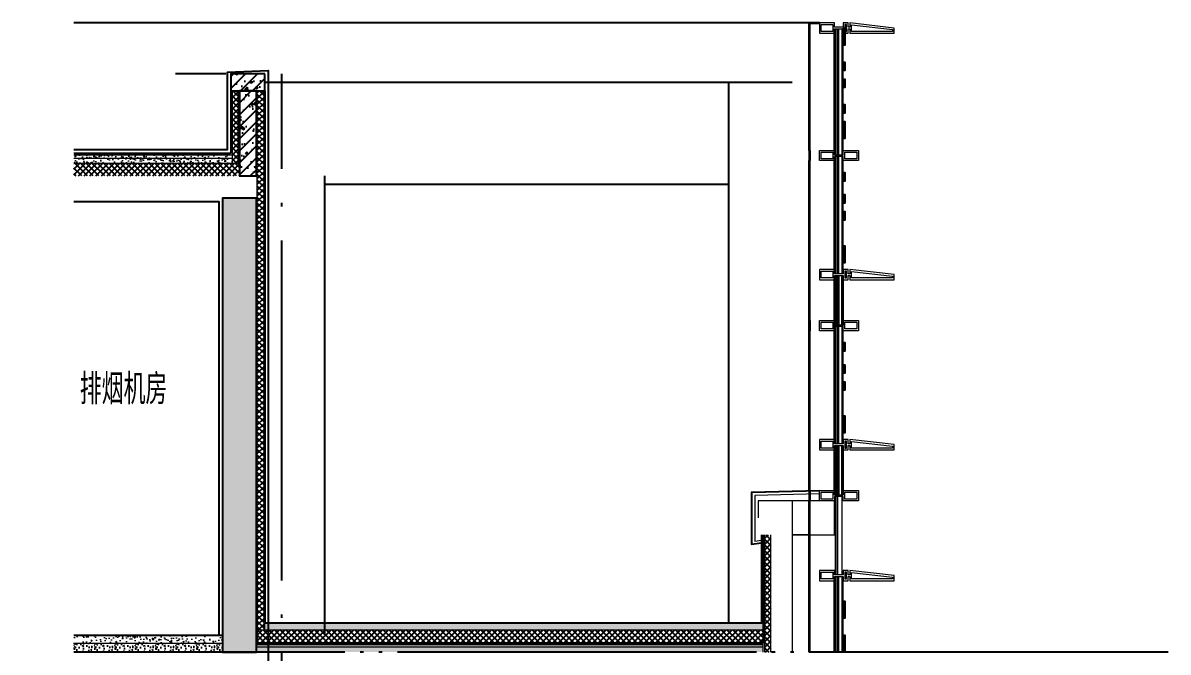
# Model space of a CAD drawing. Extents: x 1147314 to 1218578, y -272074 to -241968.
# Drawn here: x 1195373 to 1202107, y -245668 to -241968 of the extents above; entities that cross this region are included whole.
import ezdxf

# ---------------------------------------------------------------- set-up
doc = ezdxf.new("R2010")
doc.units = 0
doc.header["$LTSCALE"] = 1000
doc.header["$MEASUREMENT"] = 0
doc.linetypes.add('230303生产综合楼-平面图_t8$0$DOTE', pattern=[2.42, 2, -0.2, 0.02, -0.2])
doc.linetypes.add('DASH', pattern=[0.35, 0.25, -0.1])
for name, color, linetype in [('A-DOOR-FIRE', 4, 'Continuous'), ('A-SECT-SURF', 6, 'Continuous'), ('A-看线', 115, 'Continuous'), ('DOTE', 1, 'Continuous'), ('LY_MC_section A', 140, 'Continuous'), ('PUB_HATCH', 8, 'Continuous'), ('PUB_TEXT', 7, 'Continuous'), ('SURFACE', 6, 'Continuous'), ('WALL', 255, 'Continuous'), ('墙身保温', 21, 'Continuous'), ('墙身抹灰', 6, 'Continuous')]:
    doc.layers.add(name, color=color, linetype=linetype)
for name, color, linetype, lineweight in [('A-WALL-INSL', 241, 'Continuous', 0), ('WALL-CURT-GLAZ', 120, 'Continuous', 0), ('WALL-CURT-METL', 211, 'Continuous', 0), ('墙身分层线', 253, 'Continuous', 18)]:
    doc.layers.add(name, color=color, linetype=linetype, lineweight=lineweight)
doc.styles.add('_TCH_DIM', font='SIMPLEX', dxfattribs={"bigfont": 'GBCBIG'})

# ---------------------------------------------------------------- blocks, each defined once
blk = doc.blocks.new('A$C42b86bd6')
at = {"layer": 'A-看线'}
for points in [[(286, 0), (286, -60)], [(290, 0), (290, -60)]]:
    blk.add_lwpolyline(points, dxfattribs=at)
at = {"layer": 'WALL-CURT-METL'}
for points in [[(230, -60), (230, 0), (140, 0), (140, -25), (90, -25), (90, 0), (0, 0), (0, -60), (90, -60), (90, -35), (140, -35), (140, -60)], [(80, -25), (80, -10), (10, -10), (10, -50), (80, -50)], [(220, -50), (220, -10), (150, -10), (150, -35), (150, -50)]]:
    blk.add_lwpolyline(points, close=True, dxfattribs=at)
blk = doc.blocks.new('A$C37e4a2ef')
at = {"layer": 'A-看线'}
for points in [[(196, -60), (196, 0)], [(200, -60), (200, 0)]]:
    blk.add_lwpolyline(points, dxfattribs=at)
at = {"layer": 'WALL-CURT-METL'}
for points in [[(140, -60), (50, -60), (50, -35), (0, -35), (0, -60), (-30, -60), (-30, -35), (-40, -35), (-40, -60), (-300, -60), (-300, -30), (-40, 0), (-40, -25), (-30, -25), (-30, 0), (0, 0), (0, -25), (50, -25), (50, 0), (140, 0)], [(-50, -50), (-50, -11.2), (-290, -38.9), (-290, -50)], [(-20, -10), (-10, -10), (-10, -50), (-20, -50)], [(130, -25), (130, -10), (60, -10), (60, -50), (130, -50)]]:
    blk.add_lwpolyline(points, close=True, dxfattribs=at)
blk = doc.blocks.new('A$C827e71c0')
at = {"layer": 'A-DOOR-FIRE'}
blk.add_blockref('A$C42b86bd6', (-90, 0), dxfattribs=at)
blk = doc.blocks.new('A$C071d96ed')
at = {"layer": 'A-看线'}
for points in [[(44, -690), (44, 0)], [(50, -690), (50, 0)], [(196, -665), (196, -25)], [(200, -665), (200, -25)]]:
    blk.add_lwpolyline(points, dxfattribs=at)
at = {"layer": 'WALL-CURT-GLAZ'}
for p, q in [((0, -690), (0, 0)), ((6, -690), (6, 0)), ((25, -690), (25, 0)), ((31, -690), (31, 0))]:
    blk.add_line(p, q, dxfattribs=at)
blk = doc.blocks.new('A$C38d1714a')
at = {"layer": 'A-WALL-INSL'}
blk.add_lwpolyline([(0, 0), (250, 0), (250, -200), (0, -200)], close=True, dxfattribs=at)

msp = doc.modelspace()

# ---------------------------------------------------------------- hatches: boundary and pattern name
at = {"layer": 'PUB_HATCH'}
h = msp.add_hatch(dxfattribs=at)
h.set_pattern_fill('钢筋混凝土', color=256, scale=20, style=0)
h.set_pattern_definition([(45, (-1149470.187, 185700.737), (-35.3553391, 35.3553391), []), (50, (-1149470.19, 185700.74), (143.4520365, -12.550427), [15, -165]), (355, (-1149470.19, 185700.74), (-27.750267, 150.438427), [12, -132]), (100.4514, (-1149458.23, 185699.69), (115.701876, 137.8879084), [12.748038, -140.228422]), (46.1842, (-1149470.19, 185740.74), (213.44821, -33.103803), [22.5, -247.5]), (96.6356, (-1149452.4, 185737.98), (186.932541, 194.823574), [19.122058, -210.3426]), (351.1842, (-1149470.19, 185740.74), (186.93239, 194.82372), [18, -198]), (21, (-1149450.19, 185730.74), (119.3814104, -80.523778), [15, -165]), (326, (-1149450.19, 185730.74), (48.663066, 145.030009), [12, -132]), (71.4514, (-1149440.24, 185724.03), (168.044526, 64.506099), [12.748038, -140.228422]), (37.5, (-1149470.187, 185700.737), (2.4319711, 66.5787708), [0, -130.4, 0, -134, 0, -132.5]), (7.5, (-1149470.19, 185700.74), (52.6139075, 78.8823424), [0, -76.4, 0, -127.4, 0, -50.5]), (327.5, (-1149514.787, 185700.737), (106.7644872, -4.5109743), [0, -50, 0, -156, 0, -207]), (317.5, (-1149534.79, 185700.74), (116.637234, 20.0209965), [0, -65, 0, -103.6, 0, -147])])
h.paths.add_polyline_path([(1196796.2, -242267.7), (1196596.2, -242267.7), (1196596.2, -242367.5), (1196796.2, -242367.5)])
h = msp.add_hatch(dxfattribs=at)
h.set_pattern_fill('钢筋混凝土', color=256, scale=20, style=0)
h.set_pattern_definition([(45, (-144725.293, -51225.396), (-35.355339, 35.355339), []), (50, (-144725.29, -51225.4), (143.452037, -12.550427), [15, -165]), (355, (-144725.3, -51225.4), (-27.750267, 150.438427), [12, -132]), (100.4514, (-144713.34, -51226.44), (115.701876, 137.887908), [12.748038, -140.228422]), (46.1842, (-144725.3, -51185.4), (213.44821, -33.103803), [22.5, -247.5]), (96.6356, (-144707.5, -51188.15), (186.93254, 194.823574), [19.122058, -210.3426]), (351.1842, (-144725.3, -51185.4), (186.93239, 194.82372), [18, -198]), (21, (-144705.29, -51195.4), (119.38141, -80.523778), [15, -165]), (326, (-144705.3, -51195.4), (48.663066, 145.030009), [12, -132]), (71.4514, (-144695.34, -51202.1), (168.044526, 64.5061), [12.748038, -140.228422]), (37.5, (-144725.293, -51225.396), (2.431971, 66.5787708), [0, -130.4, 0, -134, 0, -132.5]), (7.5, (-144725.29, -51225.396), (52.6139075, 78.8823424), [0, -76.4, 0, -127.4, 0, -50.5]), (327.5, (-144769.893, -51225.396), (106.7644872, -4.5109743), [0, -50, 0, -156, 0, -207]), (317.5, (-144789.89, -51225.4), (116.637234, 20.0209965), [0, -65, 0, -103.6, 0, -147])])
h.paths.add_polyline_path([(1196746.2, -242867.7), (1196746.2, -242367.5), (1196646.2, -242367.5), (1196646.2, -242867.7)])
h = msp.add_hatch(dxfattribs=at)
h.set_pattern_fill('加气混凝土', color=256, scale=20, style=0)
h.set_pattern_definition([(0, (-1054637.84, 127267.34), (120, 240), [0, -240]), (0, (-1054778.24, 127234.94), (120, 240), [0, -240]), (0, (-1054700.24, 127232.54), (120, 240), [0, -240]), (0, (-1054615.04, 127303.34), (120, 240), [0, -240]), (0, (-1054714.64, 127220.54), (120, 240), [0, -240]), (0, (-1054591.04, 127454.54), (120, 240), [0, -240]), (0, (-1054664.24, 127435.34), (120, 240), [0, -240]), (0, (-1054625.84, 127405.34), (120, 240), [0, -240]), (0, (-1054821.44, 127400.54), (120, 240), [0, -240]), (0, (-1054703.84, 127389.74), (120, 240), [0, -240]), (0, (-1054749.44, 127328.54), (120, 240), [0, -240]), (0, (-1054747.04, 127238.54), (120, 240), [0, -240]), (0, (-1054657.04, 127228.94), (120, 240), [0, -240]), (0, (-1054591.04, 127334.54), (120, 240), [0, -240]), (0, (-1054815.44, 127297.34), (120, 240), [0, -240]), (0, (-1054795.04, 127338.14), (120, 240), [0, -240]), (0, (-1054701.44, 127321.34), (120, 240), [0, -240]), (0, (-1054735.04, 127286.54), (120, 240), [0, -240]), (0, (-1054754.24, 127365.74), (120, 240), [0, -240]), (0, (-1054724.24, 127455.74), (120, 240), [0, -240]), (0, (-1054805.84, 127246.94), (120, 240), [0, -240]), (0, (-1054673.84, 127406.54), (120, 240), [0, -240]), (0, (-1054785.44, 127410.14), (120, 240), [0, -240]), (0, (-1054804.64, 127441.34), (120, 240), [0, -240]), (130.601294, (-1054605.787, 127379.393), (-599.99999337, 720.00000315), [10.536622, -4414.8444]), (18.4349488, (-1054622.93, 127383.964), (599.9999978, 239.9999982), [10.842096, -1507.05116]), (90, (-1054622.93, 127373.68), (120, 240), [10.285714, -469.71426]), (161.565051, (-1054612.644, 127370.25), (-600.000003, 239.9999821), [10.842096, -1507.05116]), (53.1301023, (-1054612.644, 127370.25), (120.0000002, 239.9999999), [11.428572, -1188.5714]), (135, (-1054603.5, 127247.964), (-120.0000145, 239.9999838), [9.697464, -669.12504]), (45, (-1054617.215, 127247.964), (119.9999992, 239.999999), [9.697464, -669.12504]), (135, (-1054610.36, 127241.11), (-120.0000145, 239.9999838), [9.697464, -669.12504]), (45, (-1054610.36, 127241.11), (119.9999992, 239.999999), [9.697464, -669.12504]), (116.565051, (-1054718.93, 127409.1), (-2e-05, 479.999987), [12.77753, -255.5506]), (180, (-1054724.64, 127420.54), (-120, 240), [13.714286, -226.2857]), (63.434949, (-1054744.07, 127409.1), (1e-06, 479.999998), [12.77753, -255.5506]), (116.565051, (-1054738.36, 127397.68), (-2e-05, 479.999987), [12.77753, -255.5506]), (0, (-1054738.36, 127397.68), (120, 240), [13.714286, -226.2857]), (63.434949, (-1054724.64, 127397.68), (1e-06, 479.999998), [12.77753, -255.5506]), (107.102728, (-1054628.644, 127327.9645), (-359.999986237, 1200.000001936), [15.544538, -6513.161]), (143.972626, (-1054633.215, 127342.822), (-2279.9999711, 1679.9999981), [15.544538, -3248.808]), (180, (-1054645.79, 127351.96), (-120, 240), [14.857142, -225.14284]), (36.0273733, (-1054673.215, 127342.822), (2279.99998315, 1679.99998189), [15.544538, -3248.808]), (71.5650511, (-1054677.787, 127329.107), (360.00000185, 1199.99999793), [14.456126, -1503.43712]), (107.102728, (-1054673.2155, 127314.25), (-359.999986237, 1200.000001936), [15.544538, -6513.161]), (143.972626, (-1054660.644, 127305.107), (-2279.9999711, 1679.9999981), [15.544538, -3248.808]), (0, (-1054660.64, 127305.1), (120, 240), [14.857142, -225.14284]), (36.0273733, (-1054645.787, 127305.107), (2279.99998315, 1679.99998189), [15.544538, -3248.808]), (71.5650511, (-1054633.215, 127314.25), (360.00000185, 1199.99999793), [14.456126, -1503.43712]), (150.255118, (-1054626.358, 127439.964), (-360.00000085, 239.99999703), [9.214008, -1925.72784]), (90, (-1054634.36, 127435.39), (120, 240), [9.142858, -470.8571]), (29.7448813, (-1054634.358, 127435.393), (360.0000002, 239.99999888), [9.214008, -1925.72784]), (116.565051, (-1054682.36, 127269.68), (-2e-05, 479.999987), [12.77753, -255.5506]), (168.690067, (-1054688.073, 127281.107), (-1080.0000008, 239.99999398), [11.654902, -2435.8742]), (41.1859251, (-1054708.644, 127275.393), (2999.999981823, 2639.999976915), [12.148738, -5090.3208]), (90, (-1054708.64, 127263.96), (120, 240), [11.428572, -468.5714]), (138.814074, (-1054699.501, 127255.964), (-2999.999946676, 2640.000016815), [12.148738, -5090.3208]), (16.6992442, (-1054699.501, 127255.964), (3959.999970207, 1199.99998743), [11.93178, -4999.415]), (60.9453959, (-1054688.073, 127259.393), (119.99999968, 239.99999788), [11.766434, -4930.1358]), (109.983106, (-1054782.93, 127370.25), (-600.00000226, 1679.999995554), [13.3768, -5604.879]), (155.556045, (-1054787.501, 127382.822), (-1560.000005946, 719.99998504), [13.809194, -5786.0526]), (24.4439547, (-1054812.644, 127382.822), (1560.00000078, 719.999996537), [13.809194, -5786.0526]), (70.0168934, (-1054817.215, 127370.25), (600.00000181, 1679.99999583), [13.3768, -5604.879]), (109.983106, (-1054812.644, 127357.679), (-600.00000226, 1679.999995554), [13.3768, -5604.879]), (160.016893, (-1054800.073, 127353.107), (-600.00000035, 239.99998907), [13.3768, -2795.751]), (19.9831065, (-1054800.073, 127353.107), (599.9999967, 239.99999962), [13.3768, -2795.751]), (70.0168934, (-1054787.501, 127357.679), (600.00000181, 1679.99999583), [13.3768, -5604.879]), (122.005383, (-1054693.787, 127348.536), (-120.0000161, 239.99998775), [10.781693, -2253.3736]), (18.4349488, (-1054709.787, 127354.25), (599.9999978, 239.9999982), [10.842096, -1507.05116]), (90, (-1054709.79, 127343.96), (120, 240), [10.285714, -469.71426]), (161.565051, (-1054699.5, 127340.536), (-600.000003, 239.9999821), [10.842096, -1507.05116]), (54.4623222, (-1054699.501, 127340.536), (839.99999878, 1199.9999982), [9.831228, -4119.2846]), (116.565051, (-1054763.5, 127290.25), (-2e-05, 479.999987), [12.77753, -255.5506]), (180, (-1054769.22, 127301.68), (-120, 240), [12.571428, -227.42856]), (59.0362434, (-1054788.644, 127290.25), (120.00000039, 239.99999884), [13.32789, -2785.5288]), (120.963756, (-1054781.787, 127278.822), (-120.0000164, 239.99998898), [13.32789, -2785.5288]), (0, (-1054781.79, 127278.82), (120, 240), [12.571428, -227.42856]), (63.434949, (-1054769.22, 127278.82), (1e-06, 479.999998), [12.77753, -255.5506])])
h.paths.add_polyline_path([(1196746.2, -242997.7), (1196546.2, -242997.7), (1196546.2, -245667.7), (1196746.2, -245667.7)])
h = msp.add_hatch(dxfattribs=at)
h.set_pattern_fill('加气混凝土', color=256, scale=10, style=0)
h.set_pattern_definition([(0, (43713.64, -25061.79), (60, 120), [0, -120]), (0, (43643.44, -25077.99), (60, 120), [0, -120]), (0, (43682.44, -25079.19), (60, 120), [0, -120]), (0, (43725.04, -25043.79), (60, 120), [0, -120]), (0, (43675.24, -25085.19), (60, 120), [0, -120]), (0, (43737.04, -24968.19), (60, 120), [0, -120]), (0, (43700.44, -24977.79), (60, 120), [0, -120]), (0, (43719.64, -24992.79), (60, 120), [0, -120]), (0, (43621.84, -24995.19), (60, 120), [0, -120]), (0, (43680.64, -25000.59), (60, 120), [0, -120]), (0, (43657.84, -25031.19), (60, 120), [0, -120]), (0, (43659.04, -25076.19), (60, 120), [0, -120]), (0, (43704.04, -25080.99), (60, 120), [0, -120]), (0, (43737.04, -25028.19), (60, 120), [0, -120]), (0, (43624.84, -25046.79), (60, 120), [0, -120]), (0, (43635.04, -25026.39), (60, 120), [0, -120]), (0, (43681.84, -25034.79), (60, 120), [0, -120]), (0, (43665.04, -25052.19), (60, 120), [0, -120]), (0, (43655.44, -25012.59), (60, 120), [0, -120]), (0, (43670.44, -24967.59), (60, 120), [0, -120]), (0, (43629.64, -25071.99), (60, 120), [0, -120]), (0, (43695.64, -24992.19), (60, 120), [0, -120]), (0, (43639.84, -24990.39), (60, 120), [0, -120]), (0, (43630.24, -24974.79), (60, 120), [0, -120]), (130.601294, (43729.664, -25005.758), (-299.999996686, 360.000001574), [5.268311, -2207.4222]), (18.4349488, (43721.093, -25003.472), (299.9999989, 119.9999991), [5.421048, -753.52558]), (90, (43721.09, -25008.615), (60, 120), [5.142857, -234.85713]), (161.565051, (43726.235, -25010.33), (-300.0000015, 119.99999105), [5.421048, -753.52558]), (53.1301023, (43726.235, -25010.33), (60.0000001, 119.99999994), [5.714286, -594.2857]), (135, (43730.807, -25071.472), (-60.0000073, 119.9999919), [4.848732, -334.56252]), (45, (43723.95, -25071.472), (59.9999996, 119.9999995), [4.848732, -334.56252]), (135, (43727.38, -25074.9), (-60.0000073, 119.9999919), [4.848732, -334.56252]), (45, (43727.38, -25074.9), (59.9999996, 119.9999995), [4.848732, -334.56252]), (116.565051, (43673.09, -24990.9), (-1e-05, 239.999993), [6.388765, -127.7753]), (180, (43670.24, -24985.19), (-60, 120), [6.857143, -113.14285]), (63.434949, (43660.52, -24990.9), (5e-07, 239.999999), [6.388765, -127.7753]), (116.565051, (43663.38, -24996.62), (-1e-05, 239.999993), [6.388765, -127.7753]), (0, (43663.38, -24996.62), (60, 120), [6.857143, -113.14285]), (63.434949, (43670.24, -24996.62), (5e-07, 239.999999), [6.388765, -127.7753]), (107.102728, (43718.2354, -25031.4725), (-179.999993118, 600.000000968), [7.772269, -3256.5805]), (143.972626, (43715.95, -25024.044), (-1139.99998555, 839.99999905), [7.772269, -1624.404]), (180, (43709.66, -25019.47), (-60, 120), [7.428571, -112.57142]), (36.0273733, (43695.95, -25024.044), (1139.999991575, 839.999990944), [7.772269, -1624.404]), (71.5650511, (43693.664, -25030.901), (180.00000092, 599.99999897), [7.228063, -751.71856]), (107.102728, (43695.9497, -25038.3296), (-179.999993118, 600.000000968), [7.772269, -3256.5805]), (143.972626, (43702.235, -25042.901), (-1139.99998555, 839.99999905), [7.772269, -1624.404]), (0, (43702.24, -25042.9), (60, 120), [7.428571, -112.57142]), (36.0273733, (43709.664, -25042.901), (1139.999991575, 839.999990944), [7.772269, -1624.404]), (71.5650511, (43715.95, -25038.33), (180.00000092, 599.99999897), [7.228063, -751.71856]), (150.255118, (43719.378, -24975.472), (-180.00000043, 119.99999851), [4.607004, -962.86392]), (90, (43715.38, -24977.76), (60, 120), [4.571429, -235.42855]), (29.7448813, (43715.378, -24977.758), (180.0000001, 119.99999944), [4.607004, -962.86392]), (116.565051, (43691.38, -25060.62), (-1e-05, 239.999993), [6.388765, -127.7753]), (168.690067, (43688.521, -25054.901), (-540.0000004, 119.99999699), [5.827451, -1217.9371]), (41.1859251, (43678.2354, -25057.758), (1499.999990912, 1319.999988458), [6.074369, -2545.1604]), (90, (43678.235, -25063.47), (60, 120), [5.714286, -234.2857]), (138.814074, (43682.807, -25067.4725), (-1499.999973338, 1320.000008407), [6.074369, -2545.1604]), (16.6992442, (43682.807, -25067.4725), (1979.999985103, 599.999993716), [5.96589, -2499.7075]), (60.9453959, (43688.521, -25065.758), (59.99999984, 119.999998939), [5.883217, -2465.0679]), (109.983106, (43641.0925, -25010.3296), (-300.00000113, 839.999997777), [6.6884, -2802.4395]), (155.556045, (43638.807, -25004.044), (-780.000002973, 359.99999252), [6.904597, -2893.0263]), (24.4439547, (43626.2354, -25004.044), (780.00000039, 359.999998268), [6.904597, -2893.0263]), (70.0168934, (43623.9497, -25010.3296), (300.000000904, 839.999997916), [6.6884, -2802.4395]), (109.983106, (43626.2354, -25016.6153), (-300.00000113, 839.999997777), [6.6884, -2802.4395]), (160.016893, (43632.521, -25018.901), (-300.00000018, 119.99999453), [6.6884, -1397.8755]), (19.9831065, (43632.521, -25018.901), (299.99999835, 119.99999981), [6.6884, -1397.8755]), (70.0168934, (43638.807, -25016.6153), (300.000000904, 839.999997916), [6.6884, -2802.4395]), (122.005383, (43685.664, -25021.187), (-60.00000805, 119.99999387), [5.390846, -1126.6868]), (18.4349488, (43677.664, -25018.33), (299.9999989, 119.9999991), [5.421048, -753.52558]), (90, (43677.664, -25023.47), (60, 120), [5.142857, -234.85713]), (161.565051, (43682.807, -25025.187), (-300.0000015, 119.99999105), [5.421048, -753.52558]), (54.4623222, (43682.807, -25025.187), (419.99999939, 599.9999991), [4.915614, -2059.6423]), (116.565051, (43650.81, -25050.33), (-1e-05, 239.999993), [6.388765, -127.7753]), (180, (43647.95, -25044.62), (-60, 120), [6.285714, -113.71428]), (59.0362434, (43638.235, -25050.33), (60.000000195, 119.99999942), [6.663946, -1392.7644]), (120.963756, (43641.664, -25056.044), (-60.0000082, 119.99999449), [6.663946, -1392.7644]), (0, (43641.66, -25056.04), (60, 120), [6.285714, -113.71428]), (63.434949, (43647.95, -25056.04), (5e-07, 239.999999), [6.388765, -127.7753])])
h.paths.add_polyline_path([(1195673.5, -245617.7), (1195673.5, -245667.7), (1196546.2, -245667.7), (1196546.2, -245617.7)])
h.paths.add_polyline_path([(1195373.5, -245617.7), (1195373.5, -245667.7), (1195373.5, -245667.7), (1195373.5, -245617.7)])
h = msp.add_hatch(dxfattribs=at)
h.set_pattern_fill('加气混凝土', color=256, scale=10, style=0)
h.set_pattern_definition([(0, (-1240955.83, 238385.95), (60, 120), [0, -120]), (0, (-1241026.03, 238369.75), (60, 120), [0, -120]), (0, (-1240987.03, 238368.55), (60, 120), [0, -120]), (0, (-1240944.43, 238403.95), (60, 120), [0, -120]), (0, (-1240994.23, 238362.55), (60, 120), [0, -120]), (0, (-1240932.43, 238479.55), (60, 120), [0, -120]), (0, (-1240969.03, 238469.95), (60, 120), [0, -120]), (0, (-1240949.83, 238454.95), (60, 120), [0, -120]), (0, (-1241047.63, 238452.55), (60, 120), [0, -120]), (0, (-1240988.83, 238447.15), (60, 120), [0, -120]), (0, (-1241011.63, 238416.55), (60, 120), [0, -120]), (0, (-1241010.43, 238371.55), (60, 120), [0, -120]), (0, (-1240965.43, 238366.75), (60, 120), [0, -120]), (0, (-1240932.43, 238419.55), (60, 120), [0, -120]), (0, (-1241044.63, 238400.95), (60, 120), [0, -120]), (0, (-1241034.43, 238421.35), (60, 120), [0, -120]), (0, (-1240987.63, 238412.95), (60, 120), [0, -120]), (0, (-1241004.43, 238395.55), (60, 120), [0, -120]), (0, (-1241014.03, 238435.15), (60, 120), [0, -120]), (0, (-1240999.03, 238480.15), (60, 120), [0, -120]), (0, (-1241039.83, 238375.75), (60, 120), [0, -120]), (0, (-1240973.83, 238455.55), (60, 120), [0, -120]), (0, (-1241029.63, 238457.35), (60, 120), [0, -120]), (0, (-1241039.23, 238472.95), (60, 120), [0, -120]), (130.601294, (-1240939.797, 238441.976), (-299.999996686, 360.000001574), [5.268311, -2207.4222]), (18.4349488, (-1240948.368, 238444.262), (299.9999989, 119.99999911), [5.421048, -753.52558]), (90, (-1240948.37, 238439.12), (60, 120), [5.142857, -234.85713]), (161.565051, (-1240943.225, 238437.404), (-300.00000151, 119.99999105), [5.421048, -753.52558]), (53.1301023, (-1240943.225, 238437.404), (60.00000011, 119.99999994), [5.714286, -594.2857]), (135, (-1240938.654, 238376.26), (-60.00000725, 119.9999919), [4.848732, -334.56252]), (45, (-1240945.51, 238376.26), (59.9999996, 119.9999995), [4.848732, -334.56252]), (135, (-1240942.082, 238372.833), (-60.00000725, 119.9999919), [4.848732, -334.56252]), (45, (-1240942.082, 238372.833), (59.9999996, 119.9999995), [4.848732, -334.56252]), (116.565051, (-1240996.37, 238456.83), (-1.04e-05, 239.9999935), [6.388765, -127.7753]), (180, (-1240999.23, 238462.55), (-60, 120), [6.857143, -113.14285]), (63.434949, (-1241008.94, 238456.83), (5e-07, 239.999999), [6.388765, -127.7753]), (116.565051, (-1241006.08, 238451.12), (-1.04e-05, 239.9999935), [6.388765, -127.7753]), (0, (-1241006.08, 238451.12), (60, 120), [6.857143, -113.14285]), (63.434949, (-1240999.23, 238451.12), (5e-07, 239.999999), [6.388765, -127.7753]), (107.102728, (-1240951.2253, 238416.2616), (-179.9999931185, 600.000000968), [7.772269, -3256.5805]), (143.972626, (-1240953.511, 238423.69), (-1139.999985548, 839.99999905), [7.772269, -1624.404]), (180, (-1240959.8, 238428.26), (-60, 120), [7.428571, -112.57142]), (36.0273733, (-1240973.511, 238423.69), (1139.999991575, 839.999990944), [7.772269, -1624.404]), (71.5650511, (-1240975.797, 238416.833), (180.00000092, 599.99999897), [7.228063, -751.71856]), (107.102728, (-1240973.511, 238409.4045), (-179.9999931185, 600.000000968), [7.772269, -3256.5805]), (143.972626, (-1240967.225, 238404.833), (-1139.999985548, 839.99999905), [7.772269, -1624.404]), (0, (-1240967.23, 238404.83), (60, 120), [7.428571, -112.57142]), (36.0273733, (-1240959.797, 238404.833), (1139.999991575, 839.999990944), [7.772269, -1624.404]), (71.5650511, (-1240953.511, 238409.404), (180.00000092, 599.99999897), [7.228063, -751.71856]), (150.255118, (-1240950.082, 238472.262), (-180.00000043, 119.99999851), [4.607004, -962.86392]), (90, (-1240954.08, 238469.976), (60, 120), [4.571429, -235.42855]), (29.7448813, (-1240954.082, 238469.976), (180.00000011, 119.99999944), [4.607004, -962.86392]), (116.565051, (-1240978.08, 238387.12), (-1.04e-05, 239.9999935), [6.388765, -127.7753]), (168.690067, (-1240980.94, 238392.833), (-540.0000004, 119.99999699), [5.827451, -1217.9371]), (41.1859251, (-1240991.2253, 238389.976), (1499.999990912, 1319.999988458), [6.074369, -2545.1604]), (90, (-1240991.225, 238384.26), (60, 120), [5.714286, -234.2857]), (138.814074, (-1240986.654, 238380.2616), (-1499.999973338, 1320.000008407), [6.074369, -2545.1604]), (16.6992442, (-1240986.654, 238380.2616), (1979.999985103, 599.999993716), [5.96589, -2499.7075]), (60.9453959, (-1240980.9396, 238381.976), (59.999999841, 119.999998939), [5.883217, -2465.0679]), (109.983106, (-1241028.368, 238437.4045), (-300.00000113, 839.999997777), [6.6884004, -2802.4395]), (155.556045, (-1241030.654, 238443.69), (-780.000002973, 359.999992521), [6.904597, -2893.0263]), (24.4439547, (-1241043.2253, 238443.69), (780.000000389, 359.999998268), [6.904597, -2893.0263]), (70.0168934, (-1241045.511, 238437.4045), (300.000000904, 839.999997916), [6.6884004, -2802.4395]), (109.983106, (-1241043.2253, 238431.1187), (-300.00000113, 839.999997777), [6.6884004, -2802.4395]), (160.016893, (-1241036.94, 238428.833), (-300.000000176, 119.999994533), [6.6884004, -1397.8755]), (19.9831065, (-1241036.94, 238428.833), (299.999998353, 119.99999981), [6.6884004, -1397.8755]), (70.0168934, (-1241030.654, 238431.1187), (300.000000904, 839.999997916), [6.6884004, -2802.4395]), (122.005383, (-1240983.797, 238426.547), (-60.00000805, 119.999993874), [5.3908464, -1126.6868]), (18.4349488, (-1240991.797, 238429.404), (299.9999989, 119.99999911), [5.421048, -753.52558]), (90, (-1240991.797, 238424.26), (60, 120), [5.142857, -234.85713]), (161.565051, (-1240986.654, 238422.547), (-300.00000151, 119.99999105), [5.421048, -753.52558]), (54.4623222, (-1240986.654, 238422.547), (419.999999391, 599.999999101), [4.915614, -2059.6423]), (116.565051, (-1241018.65, 238397.4), (-1.04e-05, 239.9999935), [6.388765, -127.7753]), (180, (-1241021.51, 238403.12), (-60, 120), [6.285714, -113.71428]), (59.0362434, (-1241031.225, 238397.404), (60.000000195, 119.999999418), [6.6639456, -1392.7644]), (120.963756, (-1241027.797, 238391.69), (-60.0000082, 119.99999449), [6.6639456, -1392.7644]), (0, (-1241027.8, 238391.69), (60, 120), [6.285714, -113.71428]), (63.434949, (-1241021.51, 238391.69), (5e-07, 239.999999), [6.388765, -127.7753])])
h.paths.add_polyline_path([(1196746.2, -245667.7), (1196746.2, -245637.7), (1199726.2, -245637.7), (1199726.2, -245667.7)])
at = {"layer": '墙身保温'}
h = msp.add_hatch(dxfattribs=at)
h.set_pattern_fill('ANSI37', color=256, scale=15, style=0)
h.set_pattern_definition([(45, (18136.36, 148.355), (-16.83798023, 16.83798023), []), (135, (18136.36, 148.355), (-16.83798023, -16.83798023), [])])
h.paths.add_polyline_path([(1196641.2, -242367.5), (1196606.2, -242367.5), (1196606.2, -242792.7), (1196641.2, -242792.7)])
h = msp.add_hatch(dxfattribs=at)
h.set_pattern_fill('ANSI37', color=256, scale=15, style=0)
h.set_pattern_definition([(45, (-1265943.202, 263732.856), (-16.83798023, 16.83798023), []), (135, (-1265943.202, 263732.856), (-16.83798023, -16.83798023), [])])
h.paths.add_polyline_path([(1196791.1, -242367.5), (1196751.2, -242367.5), (1196751.2, -245536.7), (1196791.2, -245536.7)])
h = msp.add_hatch(dxfattribs=at)
h.set_pattern_fill('ANSI37', color=256, scale=15, style=0)
h.set_pattern_definition([(45, (-1243170.469, 241166.544), (-16.83798023, 16.83798023), []), (135, (-1243170.469, 241166.544), (-16.83798023, -16.83798023), [])])
h.paths.add_polyline_path([(1195673.5, -242792.7), (1195673.5, -242867.7), (1196646.2, -242867.7), (1196646.2, -242792.7)])
h = msp.add_hatch(dxfattribs=at)
h.set_pattern_fill('ANSI37', color=256, scale=15, style=0)
h.set_pattern_definition([(45, (-1143406.825, 221140.738), (-16.83798023, 16.83798023), []), (135, (-1143406.825, 221140.738), (-16.83798023, -16.83798023), [])])
h.paths.add_polyline_path([(1199736.2, -244977.7), (1199771.2, -244977.7), (1199771.2, -245667.7), (1199736.2, -245667.7)])
h = msp.add_hatch(dxfattribs=at)
h.set_pattern_fill('ANSI37', color=256, scale=15, style=0)
h.set_pattern_definition([(45, (-1244555.417, 238422.547), (-16.83798023, 16.83798023), []), (135, (-1244555.417, 238422.547), (-16.83798023, -16.83798023), [])])
h.paths.add_polyline_path([(1196746.2, -245611.7), (1196746.2, -245536.7), (1199726.2, -245536.7), (1199726.2, -245611.7)])
at = {"layer": '墙身分层线'}
h = msp.add_hatch(dxfattribs=at)
h.set_pattern_fill('混凝土', color=256, scale=8)
h.set_pattern_definition([(50, (12875.59, 0), (57.3808146, -5.0201708), [6, -66]), (355, (12875.59, 0), (-11.1001067, 60.1753707), [4.8, -52.8]), (100.4514, (12880.37, -0.42), (46.2807505, 55.1551634), [5.0992152, -56.091369]), (46.1842, (12875.59, 16), (85.379284, -13.241521), [9, -99]), (96.6356, (12882.706, 14.9), (74.7730164, 77.9294297), [7.648823, -84.13704]), (351.1842, (12875.59, 16), (74.7729556, 77.929488), [7.2, -79.2]), (21, (12883.59, 12), (47.7525642, -32.2095113), [6, -66]), (326, (12883.59, 12), (19.4652266, 58.0120036), [4.8, -52.8]), (71.4514, (12887.57, 9.316), (67.2178103, 25.8024397), [5.0992152, -56.091369]), (37.5, (12875.59, 0), (0.97278843, 26.6315083), [0, -52.16, 0, -53.6, 0, -53]), (7.5, (12875.59, 0), (21.045563, 31.55293695), [0, -30.56, 0, -50.96, 0, -20.2]), (327.5, (12857.75, 0), (42.7057949, -1.80438974), [0, -20, 0, -62.4, 0, -82.8]), (317.5, (12849.75, 0), (46.6548935, 8.0083986), [0, -26, 0, -41.44, 0, -58.8])])
h.paths.add_polyline_path([(1195673.5, -242792.7), (1195673.5, -242742.7), (1196606.2, -242742.7), (1196606.2, -242792.7)])
h = msp.add_hatch(dxfattribs=at)
h.set_pattern_fill('混凝土', color=256, scale=10)
h.set_pattern_definition([(50, (-1240920.03, 238543.55), (71.7260183, -6.2752135), [7.5, -82.5]), (355, (-1240920.03, 238543.55), (-13.8751334, 75.2192134), [6, -66]), (100.4514, (-1240914.054, 238543.024), (57.8509382, 68.9439542), [6.374019, -70.1142112]), (46.1842, (-1240920.03, 238563.55), (106.724105, -16.5519014), [11.25, -123.75]), (96.6356, (-1240911.14, 238562.17), (93.4662706, 97.411787), [9.561029, -105.1713]), (351.1842, (-1240920.03, 238563.55), (93.4661945, 97.41186), [9, -99]), (21, (-1240910.03, 238558.55), (59.6907052, -40.261889), [7.5, -82.5]), (326, (-1240910.03, 238558.55), (24.3315332, 72.5150045), [6, -66]), (71.4514, (-1240905.06, 238555.19), (84.0222629, 32.2530497), [6.374019, -70.1142112]), (37.5, (-1240920.03, 238543.547), (1.21598553, 33.28938538), [0, -65.2, 0, -67, 0, -66.25]), (7.5, (-1240920.03, 238543.547), (26.30695374, 39.4411712), [0, -38.2, 0, -63.7, 0, -25.25]), (327.5, (-1240942.33, 238543.547), (53.38224362, -2.25548717), [0, -25, 0, -78, 0, -103.5]), (317.5, (-1240952.33, 238543.547), (58.3186169, 10.0104982), [0, -32.5, 0, -51.8, 0, -73.5])])
h.paths.add_polyline_path([(1196791.2, -245536.7), (1196791.2, -245496.7), (1199726.2, -245496.7), (1199726.2, -245536.7)])
h = msp.add_hatch(dxfattribs=at)
h.set_pattern_fill('混凝土', color=256, scale=10)
h.set_pattern_definition([(50, (43678.235, -25025.187), (71.7260183, -6.2752135), [7.5, -82.5]), (355, (43678.235, -25025.19), (-13.8751334, 75.2192134), [6, -66]), (100.4514, (43684.21, -25025.71), (57.850938, 68.9439542), [6.374019, -70.114211]), (46.1842, (43678.235, -25005.19), (106.724105, -16.5519014), [11.25, -123.75]), (96.6356, (43687.13, -25006.57), (93.466271, 97.411787), [9.561029, -105.1713]), (351.1842, (43678.24, -25005.19), (93.466195, 97.41186), [9, -99]), (21, (43688.235, -25010.187), (59.6907052, -40.261889), [7.5, -82.5]), (326, (43688.235, -25010.19), (24.331533, 72.5150045), [6, -66]), (71.4514, (43693.21, -25013.54), (84.022263, 32.2530497), [6.374019, -70.114211]), (37.5, (43678.235, -25025.187), (1.21598553, 33.2893854), [0, -65.2, 0, -67, 0, -66.25]), (7.5, (43678.235, -25025.187), (26.3069537, 39.4411712), [0, -38.2, 0, -63.7, 0, -25.25]), (327.5, (43655.935, -25025.187), (53.3822436, -2.2554872), [0, -25, 0, -78, 0, -103.5]), (317.5, (43645.935, -25025.187), (58.318617, 10.0104982), [0, -32.5, 0, -51.8, 0, -73.5])])
h.paths.add_polyline_path([(1195673.5, -245567.7), (1195673.5, -245617.7), (1196546.2, -245617.7), (1196546.2, -245567.7)])
h.paths.add_polyline_path([(1195373.5, -245567.7), (1195373.5, -245617.7), (1195373.5, -245617.7), (1195373.5, -245567.7)])
h = msp.add_hatch(dxfattribs=at)
h.set_pattern_fill('混凝土', color=256, scale=10)
h.set_pattern_definition([(50, (-1240920.03, 238422.55), (71.7260183, -6.2752135), [7.5, -82.5]), (355, (-1240920.03, 238422.55), (-13.8751334, 75.2192134), [6, -66]), (100.4514, (-1240914.054, 238422.024), (57.8509382, 68.9439542), [6.374019, -70.1142112]), (46.1842, (-1240920.03, 238442.55), (106.724105, -16.5519014), [11.25, -123.75]), (96.6356, (-1240911.14, 238441.17), (93.4662706, 97.411787), [9.561029, -105.1713]), (351.1842, (-1240920.03, 238442.55), (93.4661945, 97.41186), [9, -99]), (21, (-1240910.03, 238437.55), (59.6907052, -40.261889), [7.5, -82.5]), (326, (-1240910.03, 238437.55), (24.3315332, 72.5150045), [6, -66]), (71.4514, (-1240905.06, 238434.19), (84.0222629, 32.2530497), [6.374019, -70.1142112]), (37.5, (-1240920.03, 238422.547), (1.21598553, 33.28938538), [0, -65.2, 0, -67, 0, -66.25]), (7.5, (-1240920.03, 238422.547), (26.30695374, 39.4411712), [0, -38.2, 0, -63.7, 0, -25.25]), (327.5, (-1240942.33, 238422.547), (53.38224362, -2.25548717), [0, -25, 0, -78, 0, -103.5]), (317.5, (-1240952.33, 238422.547), (58.3186169, 10.0104982), [0, -32.5, 0, -51.8, 0, -73.5])])
h.paths.add_polyline_path([(1196746.2, -245637.7), (1196746.2, -245617.7), (1199726.2, -245617.7), (1199726.2, -245637.7)])

# ---------------------------------------------------------------- linework, layer by layer
at = {"layer": 'A-SECT-SURF'}
msp.add_line((1195673.5, -245567.7), (1196546.2, -245567.7), dxfattribs=at)
msp.add_lwpolyline([(1195673.5, -245567.7), (1196546.2, -245567.7)], dxfattribs=at)
at = {"layer": 'A-WALL-INSL'}
for points in [[(1199896.2, -244777.7), (1199696.2, -244777.7)], [(1199696.2, -244777.7), (1199696.2, -244877.7)], [(1199996.2, -245667.7), (1199996.2, -244977.7), (1199896.2, -244977.7), (1199896.2, -245667.7)]]:
    msp.add_lwpolyline(points, dxfattribs=at)
at = {"layer": 'A-看线'}
for p, q in [((1199996.2, -241967.7), (1195673.5, -241967.7)), ((1199896.2, -242317.7), (1196796.2, -242317.7)), ((1199521.2, -242917.7), (1197146.2, -242917.7))]:
    msp.add_line(p, q, dxfattribs=at)
for points in [[(1200056.2, -241967.7), (1199996.2, -241967.7)], [(1200056.2, -241971.7), (1199996.2, -241971.7)], [(1199996.2, -242717.7), (1199996.2, -242027.7)], [(1199996.2, -242717.7), (1199996.2, -242027.7)], [(1200000.2, -242717.7), (1200000.2, -242027.7)], [(1200146.2, -242742.7), (1200146.2, -242002.7)], [(1200152.2, -242742.7), (1200152.2, -242002.7)], [(1196566.2, -242267.7), (1196271.2, -242267.7)], [(1199521.2, -242317.7), (1199521.2, -245496.7)], [(1196796.2, -242867.7), (1196796.2, -245496.7)], [(1197146.2, -242867.7), (1197146.2, -245567.7)], [(1200146.2, -243742.7), (1200146.2, -243452.7)], [(1200152.2, -243742.7), (1200152.2, -243452.7)], [(1199996.2, -243717.7), (1199996.2, -243477.7)], [(1200000.2, -243717.7), (1200000.2, -243477.7)], [(1199996.2, -244717.7), (1199996.2, -244477.7)], [(1200000.2, -244717.7), (1200000.2, -244477.7)], [(1200146.2, -244742.7), (1200146.2, -244452.7)], [(1200152.2, -244742.7), (1200152.2, -244452.7)], [(1200000.2, -245187.7), (1200000.2, -244752.7)], [(1200152.2, -245212.7), (1200152.2, -244752.7)], [(1199996.2, -245187.7), (1199996.2, -244777.7)], [(1200146.2, -245667.7), (1200146.2, -245222.7)], [(1200152.2, -245667.7), (1200152.2, -245222.7)], [(1199996.2, -245667.7), (1199996.2, -245247.7)], [(1200000.2, -245667.7), (1200000.2, -245247.7)], [(1199996.2, -245447.7), (1199996.2, -245667.7)]]:
    msp.add_lwpolyline(points, dxfattribs=at)
at = {"layer": 'DOTE', "linetype": '230303生产综合楼-平面图_t8$0$DOTE'}
for points in [[(1196896.2, -271866.4), (1196896.4, -242267.7)], [(1201995.8, -245667.7), (1195673.5, -245667.7)], [(1202106.7, -245667.7), (1195673.5, -245667.7)]]:
    msp.add_lwpolyline(points, dxfattribs=at)
at = {"layer": 'LY_MC_section A', "color": 41}
for points in [[(1200196.2, -241997.7), (1200206.2, -241997.7), (1200206.2, -242097.7), (1200196.2, -242097.7)], [(1200196.2, -242197.7), (1200206.2, -242197.7), (1200206.2, -242247.7), (1200196.2, -242247.7)], [(1200196.2, -242297.7), (1200206.2, -242297.7), (1200206.2, -242347.7), (1200196.2, -242347.7)], [(1200196.2, -242447.7), (1200206.2, -242447.7), (1200206.2, -242497.7), (1200196.2, -242497.7)], [(1200196.2, -242547.7), (1200206.2, -242547.7), (1200206.2, -242647.7), (1200196.2, -242647.7)], [(1200196.2, -242847.7), (1200206.2, -242847.7), (1200206.2, -242897.7), (1200196.2, -242897.7)], [(1200196.2, -242977.7), (1200206.2, -242977.7), (1200206.2, -243027.7), (1200196.2, -243027.7)], [(1200196.2, -243077.7), (1200206.2, -243077.7), (1200206.2, -243127.7), (1200196.2, -243127.7)], [(1200196.2, -243277.7), (1200206.2, -243277.7), (1200206.2, -243377.7), (1200196.2, -243377.7)], [(1200196.2, -243847.7), (1200206.2, -243847.7), (1200206.2, -243897.7), (1200196.2, -243897.7)], [(1200196.2, -243977.7), (1200206.2, -243977.7), (1200206.2, -244027.7), (1200196.2, -244027.7)], [(1200196.2, -244077.7), (1200206.2, -244077.7), (1200206.2, -244127.7), (1200196.2, -244127.7)], [(1200196.2, -244277.7), (1200206.2, -244277.7), (1200206.2, -244377.7), (1200196.2, -244377.7)], [(1200196.2, -245367.7), (1200206.2, -245367.7), (1200206.2, -245467.7), (1200196.2, -245467.7)], [(1200196.2, -245567.7), (1200206.2, -245567.7), (1200206.2, -245667.7), (1200196.2, -245667.7)]]:
    msp.add_lwpolyline(points, close=True, dxfattribs=at)
at = {"layer": 'LY_MC_section A'}
for points in [[(1200165.2, -243742.7), (1200165.2, -243452.7)], [(1200171.2, -243742.7), (1200171.2, -243452.7)], [(1200190.2, -243742.7), (1200190.2, -243452.7)], [(1200196.2, -243742.7), (1200196.2, -243452.7)], [(1200165.2, -244742.7), (1200165.2, -244452.7)], [(1200171.2, -244742.7), (1200171.2, -244452.7)], [(1200190.2, -244742.7), (1200190.2, -244452.7)], [(1200196.2, -244742.7), (1200196.2, -244452.7)]]:
    msp.add_lwpolyline(points, dxfattribs=at)
at = {"layer": 'SURFACE'}
for points in [[(1196576.2, -242367.5), (1196576.2, -242257.7), (1196816.2, -242247.7), (1196816.2, -242367.5)], [(1196791.2, -242367.5), (1196791.2, -245536.7)], [(1196796.2, -242367.5), (1196796.2, -245496.7)], [(1196816.2, -242367.5), (1196816.2, -245796.7)]]:
    msp.add_lwpolyline(points, dxfattribs=at)
at = {"layer": 'WALL'}
for points in [[(1196796.2, -242267.7), (1196596.2, -242267.7), (1196596.2, -242367.5), (1196796.2, -242367.5)], [(1196746.2, -242867.7), (1196746.2, -242367.5), (1196646.2, -242367.5), (1196646.2, -242867.7)], [(1196746.2, -242367.5), (1196646.2, -242367.5), (1196646.2, -242867.7), (1196746.2, -242867.7)], [(1196746.2, -242997.7), (1196746.2, -242997.7), (1196746.2, -242997.7), (1196546.2, -242997.7), (1196546.2, -245667.7), (1196746.2, -245667.7)]]:
    msp.add_lwpolyline(points, close=True, dxfattribs=at)
at = {"layer": 'WALL-CURT-GLAZ'}
for p, q in [((1200165.2, -242742.7), (1200165.2, -242002.7)), ((1200171.2, -242742.7), (1200171.2, -242002.7)), ((1200190.2, -242742.7), (1200190.2, -242002.7)), ((1200196.2, -242742.7), (1200196.2, -242002.7)), ((1200165.2, -245212.7), (1200165.2, -244752.7)), ((1200190.2, -245212.7), (1200190.2, -244752.7)), ((1200165.2, -245667.7), (1200165.2, -245222.7)), ((1200171.2, -245667.7), (1200171.2, -245222.7)), ((1200190.2, -245667.7), (1200190.2, -245222.7)), ((1200196.2, -245667.7), (1200196.2, -245222.7))]:
    msp.add_line(p, q, dxfattribs=at)
for points in [[(1200056.2, -244717.7), (1199656.2, -244727.7), (1199656.2, -245034.7), (1199716.2, -245027.2)], [(1200056.2, -244720.7), (1199659.2, -244730.7), (1199659.2, -245031.7), (1199716.2, -245024)], [(1200056.2, -244737.7), (1199676.2, -244747.7), (1199676.2, -245014.7), (1199716.2, -245009.3)]]:
    msp.add_lwpolyline(points, dxfattribs=at)
at = {"layer": '墙身分层线'}
for p, q in [((1196596.2, -242732.7), (1196596.2, -242367.5)), ((1196606.2, -242792.7), (1196606.2, -242367.5)), ((1196641.2, -242792.7), (1196641.2, -242367.5)), ((1196646.2, -242822.7), (1196646.2, -242367.5)), ((1196751.2, -245536.7), (1196751.2, -242367.5)), ((1195673.5, -242732.7), (1196606.2, -242732.7)), ((1195673.5, -242742.7), (1196606.2, -242742.7)), ((1195673.5, -242762.7), (1196606.2, -242762.7)), ((1195673.5, -242792.7), (1196646.2, -242792.7)), ((1199726.2, -245667.7), (1199726.2, -244977.7)), ((1199736.2, -245667.7), (1199736.2, -244977.7)), ((1199771.2, -245667.7), (1199771.2, -244977.7)), ((1199771.2, -245667.7), (1199771.2, -244977.7)), ((1196746.2, -245536.7), (1199726.2, -245536.7)), ((1196791.2, -245496.7), (1199711.2, -245496.7)), ((1196546.2, -245617.7), (1195673.5, -245617.7)), ((1196746.2, -245611.7), (1199726.2, -245611.7)), ((1196746.2, -245622.7), (1199726.2, -245622.7)), ((1196746.2, -245637.7), (1199726.2, -245637.7))]:
    msp.add_line(p, q, dxfattribs=at)
at = {"layer": '墙身分层线', "color": 6, "linetype": 'DASH', "ltscale": 0.1, "const_width": 10}
for points in [[(1196601.2, -242367.5), (1196601.2, -242717.7, -0.414214), (1196581.2, -242737.7), (1195673.5, -242737.7)], [(1199731.2, -244977.7), (1199731.2, -245597.7, -0.414214), (1199711.2, -245617.7), (1196751.2, -245617.7), (1196751.2, -245022.7)]]:
    msp.add_lwpolyline(points, format="xyb", dxfattribs=at)
at = {"layer": '墙身抹灰'}
msp.add_line((1199776.2, -244777.7), (1199776.2, -244777.7), dxfattribs=at)
for points in [[(1195673.5, -242712.7), (1196576.2, -242712.7), (1196576.2, -242367.5)], [(1195673.5, -243017.7), (1196526.2, -243017.7), (1196526.2, -245567.7)], [(1199716.2, -244977.7), (1199716.2, -245496.7), (1196796.2, -245496.7)]]:
    msp.add_lwpolyline(points, dxfattribs=at)

# ---------------------------------------------------------------- block references
at = {"layer": 'A-DOOR-FIRE', "xscale": -1}
for name, p in [('A$C37e4a2ef', (1200196.2, -241967.7)), ('A$C827e71c0', (1200196.2, -242717.7)), ('A$C37e4a2ef', (1200196.2, -243417.7)), ('A$C42b86bd6', (1200286.2, -243717.7)), ('A$C42b86bd6', (1200286.2, -243717.7)), ('A$C37e4a2ef', (1200196.2, -244417.7)), ('A$C42b86bd6', (1200286.2, -244717.7)), ('A$C37e4a2ef', (1200196.2, -245187.7)), ('A$C37e4a2ef', (1200196.2, -245187.7))]:
    msp.add_blockref(name, p, dxfattribs=at)
at = {"layer": 'SURFACE', "xscale": -1}
for name, p in [('A$C071d96ed', (1200196.2, -242752.7)), ('A$C071d96ed', (1200196.2, -243452.7)), ('A$C071d96ed', (1200196.2, -243752.7)), ('A$C38d1714a', (1200146.2, -244777.7))]:
    msp.add_blockref(name, p, dxfattribs=at)

# ---------------------------------------------------------------- texts
at = {"layer": 'PUB_TEXT', "style": '_TCH_DIM'}
msp.add_text(' 排烟机房', height=178.72, dxfattribs=at).set_placement((1195585.3, -244210.8))

doc.saveas('drawing.dxf')
